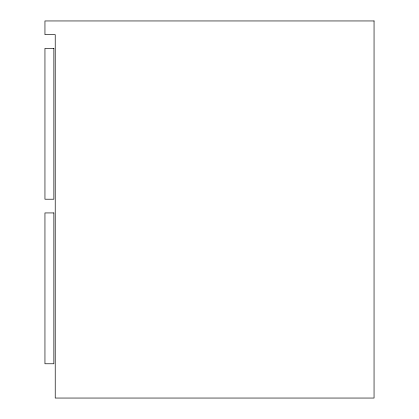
<?xml version="1.0" encoding="UTF-8"?>
<svg xmlns="http://www.w3.org/2000/svg" width="419" height="419" viewBox="0 0 419 419"><rect width="100%" height="100%" fill="white"/><g stroke="black" fill="none" stroke-linecap="round" stroke-linejoin="round"><path stroke-width="0.63" d="M374.052 20.95L44.948 20.95L44.948 34.662L55.229 34.662L55.229 398.05L374.052 398.05L374.052 20.95M53.862 48.374L44.948 48.374L44.948 199.214L53.862 199.214L53.862 48.374M53.862 212.931L44.948 212.931L44.948 363.771L53.862 363.771L53.862 212.931"/></g></svg>
